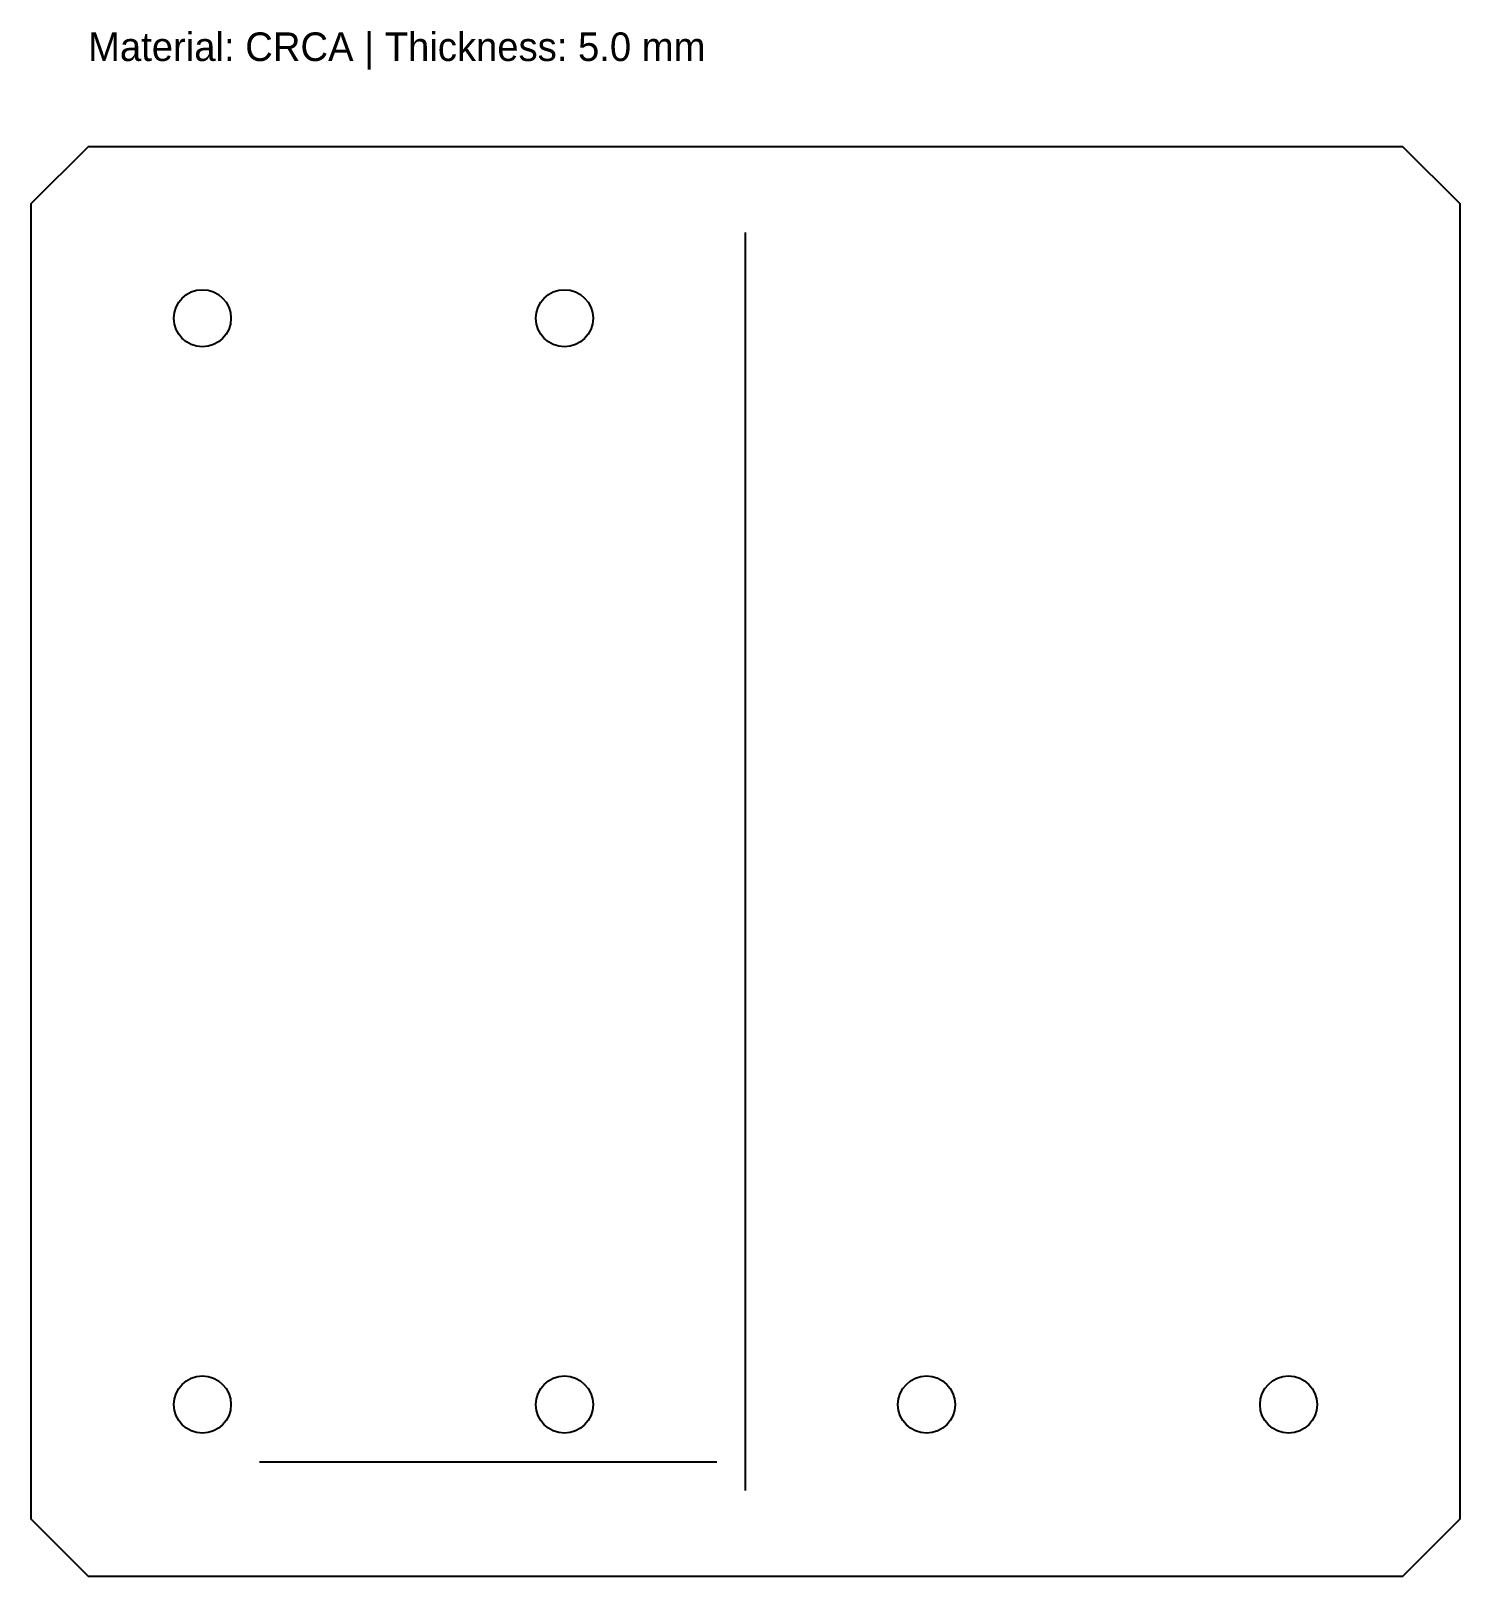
# Model space of a CAD drawing. Header units: metres. Extents: x 0 to 250, y 0 to 270.
import ezdxf

# ---------------------------------------------------------------- set-up
doc = ezdxf.new("R2010")
doc.units = ezdxf.units.M

msp = doc.modelspace()

# ---------------------------------------------------------------- linework, layer by layer
at = {"layer": 'BEND'}
msp.add_line((125, 15), (125, 235), dxfattribs=at)
at = {"layer": 'CUT'}
msp.add_lwpolyline([(10, 0), (240, 0), (250, 10), (250, 240), (240, 250), (10, 250), (0, 240), (0, 10)], close=True, dxfattribs=at)
at = {"layer": 'HOLES'}
for centre in [(30, 220), (93.33, 220), (30, 30), (93.33, 30), (156.67, 30), (220, 30)]:
    msp.add_circle(centre, 5, dxfattribs=at)
at = {"layer": 'WELDS', "linetype": 'CONTINUOUS'}
msp.add_line((40, 20), (120, 20), dxfattribs=at)

# ---------------------------------------------------------------- texts
at = {"layer": 'NOTES'}
msp.add_text('Material: CRCA | Thickness: 5.0 mm', height=5, dxfattribs=at).set_placement((10, 265))

doc.saveas('drawing.dxf')
